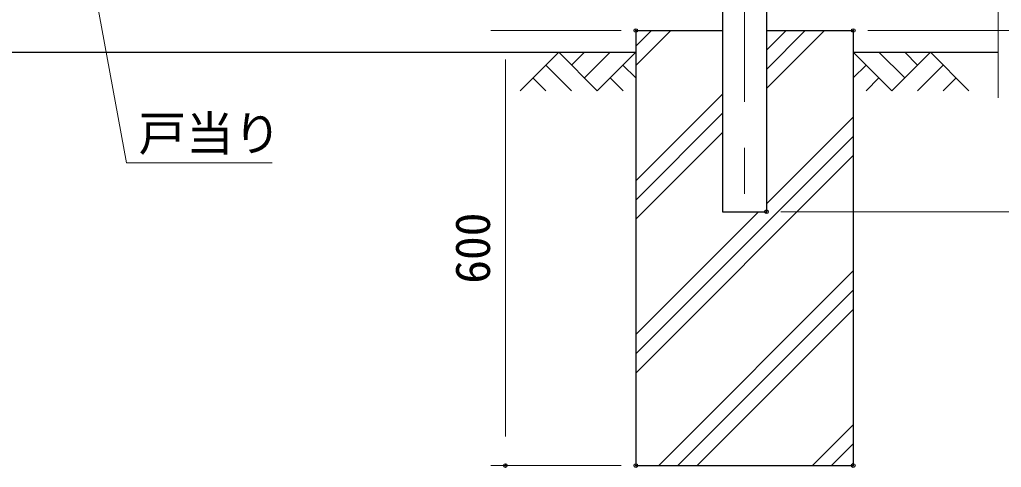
# Model space of a CAD drawing. Units: millimetres, scale not verified. Extents: x -4200 to 4200, y -2970 to 2970.
# Drawn here: x 1242 to 2596, y -875 to -257 of the extents above; entities that cross this region are included whole.
import ezdxf
from ezdxf.enums import TextEntityAlignment as Align

# ---------------------------------------------------------------- set-up
doc = ezdxf.new("R2010")
doc.units = ezdxf.units.MM
doc.header["$LTSCALE"] = 10
doc.header["$PDMODE"] = 32
doc.header["$PDSIZE"] = 5
doc.linetypes.add('USER1', pattern=[50.8, 31.75, -6.35, 6.35, -6.35])
for name, color, linetype, lineweight in [('0-0_D-STR1', 1, 'Continuous', 25), ('0-1_D-DCR-HCH', 7, 'Continuous', 13), ('0-2_D-BMK', 2, 'USER1', 13), ('0-3_D-BGD', 7, 'Continuous', 25), ('0-4_D-STR4', 7, 'Continuous', 25), ('0-5_D-STR-DIM', 7, 'Continuous', 13), ('0-8_D-STR2', 7, 'Continuous', 13), ('0-A_D-STR-TXT', 7, 'Continuous', 13)]:
    doc.layers.add(name, color=color, linetype=linetype, lineweight=lineweight)
doc.layers.add('0-7_Defpoints', color=6, linetype='Continuous')
doc.styles.add('ＭＳ ゴシック', font='')
doc.styles.get('ＭＳ ゴシック').set_extended_font_data('MS Gothic')

msp = doc.modelspace()

# ---------------------------------------------------------------- linework, layer by layer
at = {"layer": '0-0_D-STR1'}
for p, q in [((2211.74, -113.81), (2211.74, -522.31)), ((2272.24, -235.7), (2272.24, -522.31)), ((2211.74, -522.31), (2272.24, -522.31))]:
    msp.add_line(p, q, dxfattribs=at)
at = {"layer": '0-1_D-DCR-HCH'}
for p, q in [((2091.99, -320.52), (2140.19, -272.31)), ((2091.99, -294), (2113.68, -272.31)), ((2272.24, -352.4), (2352.32, -272.31)), ((2272.24, -325.88), (2325.81, -272.31)), ((2272.24, -299.37), (2299.29, -272.31)), ((1985.57, -302.31), (1932.35, -355.53)), ((1985.57, -302.31), (2038.78, -355.53)), ((2003.3, -320.05), (2021.04, -302.31)), ((2021.04, -337.79), (2056.52, -302.31)), ((2038.78, -355.53), (2091.99, -302.31)), ((2445.2, -355.53), (2391.99, -302.31)), ((2462.94, -337.79), (2427.47, -302.31)), ((2498.41, -302.31), (2445.2, -355.53)), ((2480.77, -320.15), (2462.94, -302.31)), ((2498.41, -302.31), (2551.63, -355.53)), ((1967.83, -320.05), (2003.47, -355.53)), ((2074.25, -320.05), (2091.99, -337.71)), ((2409.73, -320.05), (2391.99, -337.71)), ((2516.15, -320.05), (2480.51, -355.53)), ((1950.09, -337.79), (1967.91, -355.53)), ((2056.52, -337.79), (2074.33, -355.53)), ((2427.47, -337.79), (2409.65, -355.53)), ((2533.89, -337.79), (2516.07, -355.53)), ((2091.99, -479.62), (2211.74, -359.87)), ((2091.99, -506.13), (2211.74, -386.38)), ((2272.24, -511.5), (2391.99, -391.75)), ((2091.99, -532.65), (2211.74, -412.9)), ((2091.99, -718.26), (2391.99, -418.26)), ((2091.99, -744.78), (2391.99, -444.78)), ((2091.99, -691.75), (2261.42, -522.31)), ((2123.55, -872.31), (2391.99, -603.88)), ((2150.07, -872.31), (2391.99, -630.4)), ((2176.59, -872.31), (2391.99, -656.91)), ((2335.69, -872.31), (2391.99, -816.01)), ((2362.2, -872.31), (2391.99, -842.53)), ((2388.72, -872.31), (2391.99, -869.04))]:
    msp.add_line(p, q, dxfattribs=at)
at = {"layer": '0-2_D-BMK'}
msp.add_line((2241.99, 962.92), (2241.99, -532.89), dxfattribs=at)
at = {"layer": '0-3_D-BGD'}
for p, q in [((391.99, -302.31), (2091.99, -302.31)), ((2391.99, -302.31), (2591.99, -302.31))]:
    msp.add_line(p, q, dxfattribs=at)
at = {"layer": '0-4_D-STR4'}
for p, q in [((2091.99, -272.31), (2091.99, -872.31)), ((2091.99, -272.31), (2211.74, -272.31)), ((2272.24, -272.31), (2391.99, -272.31)), ((2391.99, -272.31), (2391.99, -872.31)), ((2091.99, -872.31), (2391.99, -872.31))]:
    msp.add_line(p, q, dxfattribs=at)
at = {"layer": '0-5_D-STR-DIM'}
for p, q in [((2071.99, -272.31), (1891.99, -272.31)), ((2411.99, -272.31), (2911.99, -272.31)), ((2411.99, -272.31), (3031.99, -272.31)), ((2411.99, -272.31), (3031.99, -272.31)), ((1911.99, -312.31), (1911.99, -832.31)), ((2292.24, -522.31), (3151.99, -522.31)), ((2292.24, -522.31), (3031.99, -522.31)), ((2071.99, -872.31), (1891.99, -872.31))]:
    msp.add_line(p, q, dxfattribs=at)
at = {"layer": '0-7_Defpoints'}
for p in [(2091.99, -272.31), (2391.99, -272.31), (2272.24, -522.31), (1911.99, -872.31), (2091.99, -872.31), (2091.99, -872.31), (2391.99, -872.31)]:
    msp.add_point(p, dxfattribs=at)
at = {"layer": '0-8_D-STR2'}
msp.add_line((2591.99, -365.31), (2591.99, 317.03), dxfattribs=at)
at = {"layer": '0-A_D-STR-TXT'}
msp.add_lwpolyline([(1590.44, -454.77), (1389.38, -454.77), (1249.22, 308.34)], dxfattribs=at)

# ---------------------------------------------------------------- texts
at = {"layer": '0-5_D-STR-DIM', "style": 'ＭＳ ゴシック'}
msp.add_text('600', height=48.09, rotation=90, dxfattribs=at).set_placement((1905.24, -621.56), align=Align.BOTTOM_LEFT)
at = {"layer": '0-A_D-STR-TXT', "style": 'ＭＳ ゴシック'}
msp.add_text('戸当り', height=48.09, dxfattribs=at).set_placement((1405.84, -452.73), align=Align.BOTTOM_LEFT)

doc.saveas('drawing.dxf')
